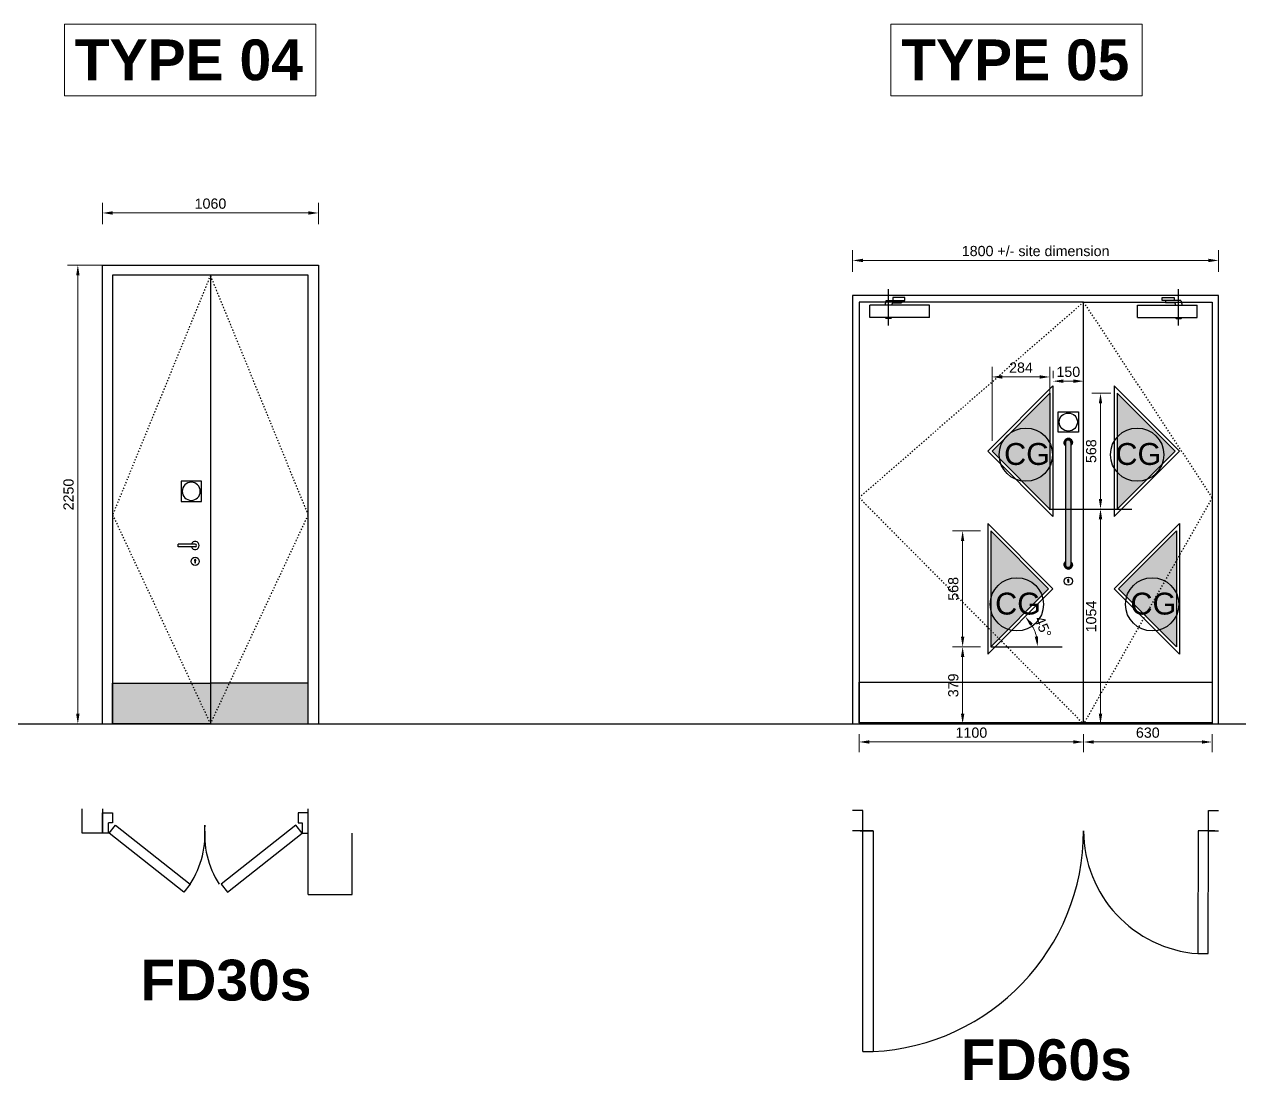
# Model space of a CAD drawing. Header units: inches. Extents: x -48459 to 205009, y 10398 to 54474.
# Drawn here: x 91586 to 97544, y 28821 to 34000 of the extents above; entities that cross this region are included whole.
import ezdxf

# ---------------------------------------------------------------- set-up
doc = ezdxf.new("R2010")
doc.units = ezdxf.units.IN
doc.header["$MEASUREMENT"] = 0
doc.linetypes.add('ACAD_ISO03W100', pattern=[30, 12, -18])
for name, color, linetype in [('AR- ROOM NAMES', 3, 'Continuous'), ('AR-DASHED', 8, 'Continuous'), ('AR-DOOR', 8, 'Continuous'), ('AR-DOOR-', 8, 'Continuous'), ('AR-DOOR-HATCH', 9, 'Continuous'), ('AR-ELEV-4', 8, 'Continuous'), ('AR-ELEV4', 8, 'Continuous'), ('AR-Hat', 8, 'Continuous'), ('AR-HATCH', 8, 'Continuous'), ('AR-TEXT-DOORS', 8, 'Continuous'), ('AR-WALL-EXT', 4, 'Continuous'), ('MS-DIM', 8, 'Continuous'), ('QSS ELEVATION 2', 2, 'Continuous'), ('QSS ELEVATION 4', 8, 'Continuous')]:
    doc.layers.add(name, color=color, linetype=linetype)
doc.layers.add('Non Plotted', color=255, linetype='Continuous', lineweight=5, plot=False)
doc.styles.add('Arial', font='arial.ttf')
doc.styles.add('MS_1.200_6.0mm', font='arial.ttf', dxfattribs={"height": 1200})
doc.styles.add('PS_5mm', font='arial.ttf', dxfattribs={"height": 5})
doc.dimstyles.new('MS_1.20_2.5mm', dxfattribs={"dimtxt": 50, "dimasz": 50, "dimexe": 50, "dimexo": 50, "dimgap": 20, "dimtad": 1, "dimtoh": 1, "dimdec": 0, "dimdsep": 46, "dimtxsty": 'Arial', "dimcen": 50, "dimclrd": 256, "dimclre": 256, "dimclrt": 4, "dimadec": 0, "dimazin": 0, "dimtfac": 1, "dimtdec": 0, "dimtix": 1, "dimtmove": 2, "dimatfit": 2, "dimfxl": 1, "dimlwd": 18, "dimlwe": 18, "dimarcsym": 0})

# ---------------------------------------------------------------- blocks, each defined once
blk = doc.blocks.new('A$C753787c0')
at = {"layer": 'AR-DOOR'}
for p in [(985.8, 1410), (1035.8, 1390)]:
    blk.add_line(p, (1035.8, 1410), dxfattribs=at)
for points in [[(985.8, 1410), (985.8, 1440), (1085.8, 1440), (1085.8, 1390), (1035.8, 1390)], [(985.8, 460.6), (985.8, 430.6), (1085.8, 430.6), (1085.8, 480.6), (1035.8, 480.6), (1035.8, 460.6), (985.8, 460.6)]]:
    blk.add_lwpolyline(points, dxfattribs=at)
for points in [[(985.8, 1406.7), (1025, 1375.7), (735.2, 1009.1), (696, 1040.1)], [(985.8, 460.6), (1025, 491.6), (735.2, 858.3), (696, 827.3)]]:
    blk.add_lwpolyline(points, close=True, dxfattribs=at)
at = {"layer": 'AR-HATCH'}
for centre, start, end in [((985.8, 1406.7), 237.78883, 274.78783), ((985.8, 470), 85.21217, 122.21117)]:
    blk.add_arc(centre, 470, start, end, dxfattribs=at)
at = {"layer": 'AR-WALL-EXT'}
for p, q in [((985.8, 1440), (985.8, 1540)), ((985.8, 1540), (1105.5, 1540)), ((1105.5, 1440), (985.8, 1440)), ((685.3, 430.6), (1105.5, 430.6)), ((685.3, 430.6), (685.3, 215.6)), ((685.3, 215.6), (985.4, 215.6))]:
    blk.add_line(p, q, dxfattribs=at)
blk = doc.blocks.new('*D230')
at = {"layer": 'Defpoints', "color": 0, "transparency": 16777216}
for p in [(92242.7, 32820), (91848.2, 30570), (91916.9, 30570)]:
    blk.add_point(p, dxfattribs=at)
at = {"layer": 'MS-DIM', "lineweight": 18, "transparency": 16777216}
for p, q in [((92192.7, 32820), (91798.2, 32820)), ((91848.2, 32770), (91848.2, 30620)), ((91866.9, 30570), (91798.2, 30570))]:
    blk.add_line(p, q, dxfattribs=at)
at = {"layer": 'MS-DIM', "transparency": 16777216}
for points in [[(91839.9, 32770), (91856.5, 32770), (91848.2, 32820)], [(91839.9, 30620), (91856.5, 30620), (91848.2, 30570)]]:
    blk.add_solid(points, dxfattribs=at)
at = {"layer": 'MS-DIM', "color": 4, "transparency": 16777216, "insert": (91802.7, 31695), "char_height": 50, "attachment_point": 5, "rotation": 90, "style": 'Arial'}
blk.add_mtext('2250', dxfattribs=at)
blk = doc.blocks.new('*D231')
at = {"layer": 'Defpoints', "color": 0, "transparency": 16777216}
for p in [(91968.6, 33075.2), (91968.6, 32970), (93028, 32970)]:
    blk.add_point(p, dxfattribs=at)
at = {"layer": 'MS-DIM', "lineweight": 18, "transparency": 16777216}
for p, q in [((91968.6, 33020), (91968.6, 33125.2)), ((92978, 33075.2), (92018.6, 33075.2)), ((93028, 33020), (93028, 33125.2))]:
    blk.add_line(p, q, dxfattribs=at)
at = {"layer": 'MS-DIM', "transparency": 16777216}
for points in [[(92018.6, 33083.6), (92018.6, 33066.9), (91968.6, 33075.2)], [(92978, 33083.6), (92978, 33066.9), (93028, 33075.2)]]:
    blk.add_solid(points, dxfattribs=at)
at = {"layer": 'MS-DIM', "color": 4, "transparency": 16777216, "insert": (92498.3, 33120.8), "char_height": 50, "width": 155.65, "attachment_point": 5, "style": 'Arial'}
blk.add_mtext('1060 ', dxfattribs=at)
blk = doc.blocks.new('A$C71843C44')
at = {"layer": 'AR-DOOR-HATCH'}
blk.add_lwpolyline([(0, 100), (100, 100), (100, 0), (0, 0)], close=True, dxfattribs=at)
blk.add_circle((50, 50), 44.4, dxfattribs=at)
blk = doc.blocks.new('*D329')
at = {"layer": 'Defpoints', "color": 0, "transparency": 16777216}
for p in [(96628.6, 32250.7), (96628.6, 32215.1), (96778.6, 32215.1)]:
    blk.add_point(p, dxfattribs=at)
at = {"layer": 'MS-DIM', "lineweight": 18, "transparency": 16777216}
for p, q in [((96628.6, 32265.1), (96628.6, 32300.7)), ((96778.6, 32265.1), (96778.6, 32300.7)), ((96728.6, 32250.7), (96678.6, 32250.7))]:
    blk.add_line(p, q, dxfattribs=at)
at = {"layer": 'MS-DIM', "transparency": 16777216}
for points in [[(96678.6, 32259), (96678.6, 32242.3), (96628.6, 32250.7)], [(96728.6, 32259), (96728.6, 32242.3), (96778.6, 32250.7)]]:
    blk.add_solid(points, dxfattribs=at)
at = {"layer": 'MS-DIM', "color": 4, "transparency": 16777216, "insert": (96703.6, 32296.2), "char_height": 50, "attachment_point": 5, "style": 'Arial'}
blk.add_mtext('150', dxfattribs=at)
blk = doc.blocks.new('*D330')
at = {"layer": 'Defpoints', "color": 0, "transparency": 16777216}
for p in [(95678.5, 30570), (96778.5, 30570), (96778.5, 30481.7)]:
    blk.add_point(p, dxfattribs=at)
at = {"layer": 'MS-DIM', "lineweight": 18, "transparency": 16777216}
for p, q in [((95678.5, 30520), (95678.5, 30431.7)), ((96778.5, 30520), (96778.5, 30431.7)), ((95728.5, 30481.7), (96728.5, 30481.7))]:
    blk.add_line(p, q, dxfattribs=at)
at = {"layer": 'MS-DIM', "transparency": 16777216}
for points in [[(95728.5, 30490), (95728.5, 30473.4), (95678.5, 30481.7)], [(96728.5, 30490), (96728.5, 30473.4), (96778.5, 30481.7)]]:
    blk.add_solid(points, dxfattribs=at)
at = {"layer": 'MS-DIM', "color": 4, "transparency": 16777216, "insert": (96228.5, 30527.2), "char_height": 50, "attachment_point": 5, "style": 'Arial'}
blk.add_mtext('1100', dxfattribs=at)
blk = doc.blocks.new('*D331')
at = {"layer": 'Defpoints', "color": 0, "transparency": 16777216}
for p in [(96778.5, 30570), (97408.3, 30570), (97408.3, 30481.7)]:
    blk.add_point(p, dxfattribs=at)
at = {"layer": 'MS-DIM', "lineweight": 18, "transparency": 16777216}
for p, q in [((96778.5, 30520), (96778.5, 30431.7)), ((97408.3, 30520), (97408.3, 30431.7)), ((96828.5, 30481.7), (97358.3, 30481.7))]:
    blk.add_line(p, q, dxfattribs=at)
at = {"layer": 'MS-DIM', "transparency": 16777216}
for points in [[(96828.5, 30490), (96828.5, 30473.4), (96778.5, 30481.7)], [(97358.3, 30490), (97358.3, 30473.4), (97408.3, 30481.7)]]:
    blk.add_solid(points, dxfattribs=at)
at = {"layer": 'MS-DIM', "color": 4, "transparency": 16777216, "insert": (97093.4, 30527.2), "char_height": 50, "attachment_point": 5, "style": 'Arial'}
blk.add_mtext('630', dxfattribs=at)
blk = doc.blocks.new('A$C10D97DF4')
at = {"layer": 'AR-DOOR-'}
for p, q in [((7.1, 620.4), (7.1, 19.9)), ((33.1, 620.4), (33.1, 19.9))]:
    blk.add_line(p, q, dxfattribs=at)
for centre, radius, start, end in [((20.1, 620.3), 20.1, 310.35003, 229.64997), ((20.1, 620.3), 13, 359.4908, 180.5092), ((20.1, 20.1), 20.1, 130.35003, 49.64997), ((20.1, 20.1), 13, 179.4908, 0.5092)]:
    blk.add_arc(centre, radius, start, end, dxfattribs=at)
blk = doc.blocks.new('*D332')
at = {"layer": 'Defpoints', "color": 0, "transparency": 16777216}
for p in [(95646.5, 32842.5), (95646.5, 32737.3), (97440.3, 32737.3)]:
    blk.add_point(p, dxfattribs=at)
at = {"layer": 'MS-DIM', "lineweight": 18, "transparency": 16777216}
for p, q in [((95646.5, 32787.3), (95646.5, 32892.5)), ((97440.3, 32787.3), (97440.3, 32892.5)), ((97390.3, 32842.5), (95696.5, 32842.5))]:
    blk.add_line(p, q, dxfattribs=at)
at = {"layer": 'MS-DIM', "transparency": 16777216}
for points in [[(95696.5, 32850.9), (95696.5, 32834.2), (95646.5, 32842.5)], [(97390.3, 32850.9), (97390.3, 32834.2), (97440.3, 32842.5)]]:
    blk.add_solid(points, dxfattribs=at)
at = {"layer": 'MS-DIM', "color": 4, "transparency": 16777216, "insert": (96543.4, 32888.4), "char_height": 50, "width": 767.119, "attachment_point": 5, "style": 'Arial'}
blk.add_mtext('1800 +/- site dimension', dxfattribs=at)
blk = doc.blocks.new('*D596')
at = {"layer": 'Defpoints', "color": 0, "transparency": 16777216}
for p in [(96185.6, 30948.7), (96323.5, 30948.7), (96323.5, 30570)]:
    blk.add_point(p, dxfattribs=at)
at = {"layer": 'MS-DIM', "lineweight": 18, "transparency": 16777216}
for p, q in [((96273.5, 30948.7), (96135.6, 30948.7)), ((96185.6, 30620), (96185.6, 30898.7)), ((96273.5, 30570), (96135.6, 30570))]:
    blk.add_line(p, q, dxfattribs=at)
at = {"layer": 'MS-DIM', "transparency": 16777216}
for points in [[(96177.3, 30898.7), (96193.9, 30898.7), (96185.6, 30948.7)], [(96177.3, 30620), (96193.9, 30620), (96185.6, 30570)]]:
    blk.add_solid(points, dxfattribs=at)
at = {"layer": 'MS-DIM', "color": 4, "transparency": 16777216, "insert": (96140.1, 30759.3), "char_height": 50, "attachment_point": 5, "rotation": 90, "style": 'Arial'}
blk.add_mtext('379', dxfattribs=at)
blk = doc.blocks.new('*D597')
at = {"layer": 'Defpoints', "color": 0, "transparency": 16777216}
for p in [(96185.6, 31516.3), (96323.5, 31516.3), (96323.5, 30948.7)]:
    blk.add_point(p, dxfattribs=at)
at = {"layer": 'MS-DIM', "lineweight": 18, "transparency": 16777216}
for p, q in [((96273.5, 31516.3), (96135.6, 31516.3)), ((96185.6, 30998.7), (96185.6, 31466.3)), ((96273.5, 30948.7), (96135.6, 30948.7))]:
    blk.add_line(p, q, dxfattribs=at)
at = {"layer": 'MS-DIM', "transparency": 16777216}
for points in [[(96177.3, 31466.3), (96193.9, 31466.3), (96185.6, 31516.3)], [(96177.3, 30998.7), (96193.9, 30998.7), (96185.6, 30948.7)]]:
    blk.add_solid(points, dxfattribs=at)
at = {"layer": 'MS-DIM', "color": 4, "transparency": 16777216, "insert": (96140.1, 31232.5), "char_height": 50, "attachment_point": 5, "rotation": 90, "style": 'Arial'}
blk.add_mtext('568', dxfattribs=at)
blk = doc.blocks.new('*D598')
at = {"layer": 'Defpoints', "color": 0, "transparency": 16777216}
for p in [(96769.4, 31623.7), (96861.4, 31623.7), (96769.4, 30570)]:
    blk.add_point(p, dxfattribs=at)
at = {"layer": 'MS-DIM', "lineweight": 18, "transparency": 16777216}
for p, q in [((96819.4, 31623.7), (96911.4, 31623.7)), ((96861.4, 30620), (96861.4, 31573.7)), ((96819.4, 30570), (96911.4, 30570))]:
    blk.add_line(p, q, dxfattribs=at)
at = {"layer": 'MS-DIM', "transparency": 16777216}
for points in [[(96853.1, 31573.7), (96869.8, 31573.7), (96861.4, 31623.7)], [(96853.1, 30620), (96869.8, 30620), (96861.4, 30570)]]:
    blk.add_solid(points, dxfattribs=at)
at = {"layer": 'MS-DIM', "color": 4, "transparency": 16777216, "insert": (96815.9, 31096.8), "char_height": 50, "attachment_point": 5, "rotation": 90, "style": 'Arial'}
blk.add_mtext('1054', dxfattribs=at)
blk = doc.blocks.new('*D599')
at = {"layer": 'Defpoints', "color": 0, "transparency": 16777216}
for p in [(96769.4, 32191.3), (96861.4, 32191.3), (96769.4, 31623.7)]:
    blk.add_point(p, dxfattribs=at)
at = {"layer": 'MS-DIM', "lineweight": 18, "transparency": 16777216}
for p, q in [((96819.4, 32191.3), (96911.4, 32191.3)), ((96861.4, 31673.7), (96861.4, 32141.3)), ((96819.4, 31623.7), (96911.4, 31623.7))]:
    blk.add_line(p, q, dxfattribs=at)
at = {"layer": 'MS-DIM', "transparency": 16777216}
for points in [[(96853.1, 32141.3), (96869.8, 32141.3), (96861.4, 32191.3)], [(96853.1, 31673.7), (96869.8, 31673.7), (96861.4, 31623.7)]]:
    blk.add_solid(points, dxfattribs=at)
at = {"layer": 'MS-DIM', "color": 4, "transparency": 16777216, "insert": (96815.9, 31907.5), "char_height": 50, "attachment_point": 5, "rotation": 90, "style": 'Arial'}
blk.add_mtext('568', dxfattribs=at)
blk = doc.blocks.new('*D600')
at = {"layer": 'Defpoints', "color": 0, "transparency": 16777216}
for p in [(96613.5, 32271.3), (96329.7, 31907.5), (96613.5, 31907.5)]:
    blk.add_point(p, dxfattribs=at)
at = {"layer": 'MS-DIM', "lineweight": 18, "transparency": 16777216}
for p, q in [((96329.7, 31957.5), (96329.7, 32321.3)), ((96613.5, 31957.5), (96613.5, 32321.3)), ((96379.7, 32271.3), (96563.5, 32271.3))]:
    blk.add_line(p, q, dxfattribs=at)
at = {"layer": 'MS-DIM', "transparency": 16777216}
for points in [[(96379.7, 32279.6), (96379.7, 32263), (96329.7, 32271.3)], [(96563.5, 32279.6), (96563.5, 32263), (96613.5, 32271.3)]]:
    blk.add_solid(points, dxfattribs=at)
at = {"layer": 'MS-DIM', "color": 4, "transparency": 16777216, "insert": (96471.6, 32316.8), "char_height": 50, "attachment_point": 5, "style": 'Arial'}
blk.add_mtext('284', dxfattribs=at)
blk = doc.blocks.new('*D601')
at = {"layer": 'Defpoints', "color": 0, "transparency": 16777216}
for p in [(96628.5, 31232.5), (96546.4, 31002.7), (96323.5, 30948.7), (96674, 30948.7), (96308.5, 30912.5)]:
    blk.add_point(p, dxfattribs=at)
at = {"layer": 'MS-DIM', "lineweight": 18, "transparency": 16777216}
blk.add_arc((96344.7, 30948.7), 208.8, 13.75526, 31.24474, dxfattribs=at)
at = {"layer": 'MS-DIM', "transparency": 16777216}
for points in [[(96516.7, 31051.8), (96529.8, 31062.1), (96492.4, 31096.3)], [(96555.8, 30999.3), (96539.2, 30997.3), (96553.5, 30948.7)]]:
    blk.add_solid(points, dxfattribs=at)
at = {"layer": 'MS-DIM', "color": 4, "transparency": 16777216, "insert": (96579.6, 31046), "char_height": 50, "attachment_point": 5, "rotation": 292.5, "style": 'Arial'}
blk.add_mtext('45°', dxfattribs=at)

msp = doc.modelspace()

# ---------------------------------------------------------------- hatches: boundary and pattern name
at = {"layer": 'AR-DOOR-HATCH'}
for color, points in [(254, [(96613.5, 32191.3), (96329.7, 31907.5), (96613.5, 31623.7)]), (254, [(96943.5, 31623.7), (97227.3, 31907.5), (96943.5, 32191.3)]), (252, [(96716.5, 31934.8), (96716.5, 31950, 1), (96690.5, 31950.2), (96690.5, 31934.8, -2.721582)]), (252, [(96690.5, 31349.7, 1), (96716.5, 31350), (96716.5, 31950.2, 1), (96690.5, 31950)]), (254, [(96323.5, 31516.3), (96607.3, 31232.5), (96323.5, 30948.7)]), (254, [(97233.5, 31516.3), (96949.7, 31232.5), (97233.5, 30948.7)]), (252, [(96716.5, 31349.7), (96716.5, 31365.2, -2.721582), (96690.5, 31365.2), (96690.5, 31350, 1)]), (252, [(92018.6, 30770), (92498.3, 30770), (92498.3, 30570), (92018.6, 30570)]), (252, [(92978, 30770), (92498.3, 30770), (92498.3, 30570), (92978, 30570)])]:
    msp.add_hatch(color=color, dxfattribs=at).paths.add_polyline_path(points)

# ---------------------------------------------------------------- linework, layer by layer
at = {"layer": 'AR- ROOM NAMES', "linetype": 'Continuous', "ltscale": 10}
msp.add_line((74225.7, 30570), (101931.4, 30570), dxfattribs=at)
at = {"layer": 'AR-DASHED', "linetype": 'ACAD_ISO03W100', "ltscale": 0.5}
for points in [[(92498.3, 32770), (92018.6, 31595), (92498.3, 30570), (92978, 31595), (92498.3, 32770)], [(96778.5, 32638), (95678.5, 31679), (96778.5, 30570)], [(96778.5, 32638), (97408.3, 31679), (96778.5, 30570)]]:
    msp.add_lwpolyline(points, dxfattribs=at)
at = {"layer": 'AR-DOOR'}
for p, q in [((95696.5, 30146.5), (95646.5, 30146.5)), ((95696.5, 30046.5), (95696.5, 30146.5)), ((97390.3, 30146.5), (97440.3, 30146.5)), ((97390.3, 30046.5), (97390.3, 30146.5)), ((95696.5, 30046.5), (95646.5, 30046.5)), ((95683.8, 30046.5), (95746.5, 30046.5)), ((95746.5, 30046.5), (95683.8, 30046.5)), ((95696.5, 28964.5), (95696.5, 30046.5)), ((95733.8, 30046.5), (95746.5, 30046.5)), ((95746.5, 30046.5), (95746.5, 28964.5)), ((97340.3, 30046.5), (97338.9, 29444.2)), ((97421.4, 30046.5), (97340.3, 30046.5)), ((97388.9, 29444.2), (97390.3, 30046.5)), ((97390.3, 30046.5), (97440.3, 30046.5)), ((97338.9, 29444.2), (97388.9, 29444.2)), ((95696.5, 28964.5), (95746.5, 28964.5))]:
    msp.add_line(p, q, dxfattribs=at)
at = {"layer": 'AR-DOOR-'}
for p, q in [((95822, 32524.1), (95822, 32701.2)), ((97244.2, 32524.1), (97244.2, 32701.2)), ((95730.5, 32563), (95730.5, 32623)), ((96023.5, 32623), (95730.5, 32623)), ((95811.1, 32645.9), (95803.6, 32623)), ((95811.1, 32645.9), (95902, 32645.9)), ((95841, 32634.2), (95837.4, 32623)), ((95841, 32634.2), (95885.4, 32634.2)), ((95885.4, 32645.9), (95885.4, 32634.2)), ((96023.5, 32563), (96023.5, 32623)), ((97042.7, 32563), (97042.7, 32623)), ((97042.7, 32623), (97335.7, 32623)), ((97255.2, 32645.9), (97164.2, 32645.9)), ((97180.9, 32645.9), (97180.9, 32634.2)), ((97225.2, 32634.2), (97180.9, 32634.2)), ((97225.2, 32634.2), (97228.9, 32623)), ((97255.2, 32645.9), (97262.6, 32623)), ((97335.7, 32563), (97335.7, 32623)), ((96023.5, 32563), (95730.5, 32563)), ((95810, 32558), (95805.2, 32563)), ((95834, 32558), (95810, 32558)), ((95834, 32558), (95838.8, 32563)), ((97042.7, 32563), (97335.7, 32563)), ((97232.2, 32558), (97227.4, 32563)), ((97232.2, 32558), (97256.2, 32558)), ((97256.2, 32558), (97261, 32563)), ((96690.5, 31950.2), (96690.5, 31349.7)), ((96716.5, 31950.2), (96716.5, 31349.7))]:
    msp.add_line(p, q, dxfattribs=at)
at = {"layer": 'AR-DOOR-', "color": 4}
for points in [[(91968.6, 30570), (91968.6, 32820), (93028, 32820), (93028, 30570)], [(92978, 30570), (92978, 32770), (92978, 32770), (92018.6, 32770), (92018.6, 32770), (92018.6, 30570)]]:
    msp.add_lwpolyline(points, dxfattribs=at)
at = {"layer": 'AR-DOOR-'}
for points in [[(95902, 32645.9), (95902, 32660.5), (95844, 32660.5), (95844, 32645.9)], [(97164.2, 32645.9), (97164.2, 32660.5), (97222.2, 32660.5), (97222.2, 32645.9)]]:
    msp.add_lwpolyline(points, dxfattribs=at)
for centre, start, end in [((96703.5, 31950.1), 310.35003, 229.64997), ((96703.5, 31349.8), 130.35003, 49.64997)]:
    msp.add_arc(centre, 20.1, start, end, dxfattribs=at)
at = {"layer": 'AR-DOOR-HATCH', "color": 252}
msp.add_line((96716.5, 31950.2), (96716.5, 31349.7), dxfattribs=at)
at = {"layer": 'AR-DOOR-HATCH'}
for points in [[(92018.6, 30770), (92498.3, 30770), (92498.3, 30570), (92018.6, 30570)], [(92978, 30770), (92498.3, 30770), (92498.3, 30570), (92978, 30570)], [(95678.5, 30775), (97408.3, 30775), (97408.3, 30575), (95678.5, 30575)]]:
    msp.add_lwpolyline(points, close=True, dxfattribs=at)
at = {"layer": 'AR-DOOR-HATCH', "color": 252}
for centre, start, end in [((96703.5, 31950.1), 359.4908, 180.5092), ((96703.5, 31349.8), 179.4908, 0.5092)]:
    msp.add_arc(centre, 13, start, end, dxfattribs=at)
at = {"layer": 'AR-ELEV-4'}
for p, q in [((92423.3, 31452), (92340.3, 31452)), ((92340.3, 31438), (92340.3, 31452)), ((92423.3, 31438), (92340.3, 31438))]:
    msp.add_line(p, q, dxfattribs=at)
for radius, start, end in [(20, 200.48732, 159.51268), (7, 270, 90)]:
    msp.add_arc((92423.3, 31445), radius, start, end, dxfattribs=at)
at = {"layer": 'AR-Hat'}
msp.add_line((92498.3, 32770), (92498.3, 30570), dxfattribs=at)
for centre, radius, start, end in [((95694.4, 30047.3), 1084.1, 272.75407, 359.95573), ((97383.5, 30047.5), 605, 180.09824, 265.76971)]:
    msp.add_arc(centre, radius, start, end, dxfattribs=at)
at = {"layer": 'AR-TEXT-DOORS'}
for centre in [(96495.5, 31890.3), (97041.2, 31890.3), (96451.4, 31156.7), (97114.7, 31156.7)]:
    msp.add_circle(centre, 130.5, dxfattribs=at)
at = {"layer": 'MS-DIM'}
for p, q in [((96610, 31623.7), (97014.9, 31623.7)), ((96323.5, 30948.7), (96674, 30948.7))]:
    msp.add_line(p, q, dxfattribs=at)
at = {"layer": 'Non Plotted'}
for points in [[(91782, 34000.2), (93014.3, 34000.2), (93014.3, 33649.3), (91782, 33649.3)], [(95833.4, 34000.2), (97065.8, 34000.2), (97065.8, 33649.3), (95833.4, 33649.3)]]:
    msp.add_lwpolyline(points, close=True, dxfattribs=at)
at = {"layer": 'QSS ELEVATION 2', "color": 4}
msp.add_lwpolyline([(97440.3, 30570), (97440.3, 32670), (95646.5, 32670), (95646.5, 30570)], dxfattribs=at)
at = {"layer": 'QSS ELEVATION 4'}
for p, q in [((92422.2, 31369.7), (92422.2, 31360.8)), ((92422.2, 31360.8), (92424.5, 31360.8)), ((92424.5, 31360.8), (92424.5, 31369.7)), ((96702.4, 31263.5), (96702.4, 31272.4)), ((96704.7, 31263.5), (96702.4, 31263.5)), ((96704.7, 31272.4), (96704.7, 31263.5))]:
    msp.add_line(p, q, dxfattribs=at)
for points in [[(96778.5, 30570), (96778.5, 32638), (95678.5, 32638), (95678.5, 30570)], [(96778.5, 32638), (97408.3, 32638), (97408.3, 30570)]]:
    msp.add_lwpolyline(points, dxfattribs=at)
for points in [[(96628.5, 31587.5), (96308.5, 31907.5), (96628.5, 32227.5)], [(96613.5, 31623.7), (96329.7, 31907.5), (96613.5, 32191.3)], [(96928.5, 31587.5), (97248.5, 31907.5), (96928.5, 32227.5)], [(96943.5, 31623.7), (97227.3, 31907.5), (96943.5, 32191.3)], [(96308.5, 30912.5), (96628.5, 31232.5), (96308.5, 31552.5)], [(97248.5, 30912.5), (96928.5, 31232.5), (97248.5, 31552.5)], [(96323.5, 30948.7), (96607.3, 31232.5), (96323.5, 31516.3)], [(97233.5, 30948.7), (96949.7, 31232.5), (97233.5, 31516.3)]]:
    msp.add_lwpolyline(points, close=True, dxfattribs=at)
for centre in [(92423.3, 31367.2), (96703.5, 31270)]:
    msp.add_circle(centre, 20, dxfattribs=at)
for centre in [(92423.3, 31373), (96703.5, 31275.8)]:
    msp.add_arc(centre, 3.5, 289.22942, 250.77058, dxfattribs=at)

# ---------------------------------------------------------------- block references
at = {"xscale": -1}
msp.add_blockref('A$C71843C44', (92453.9, 31660.8), dxfattribs=at)
at = {"layer": 'AR-DOOR-HATCH', "xscale": -1}
msp.add_blockref('A$C10D97DF4', (96723.6, 31329.8), dxfattribs=at)
at = {"layer": 'AR-ELEV4'}
msp.add_blockref('A$C71843C44', (96653.5, 32000.2), dxfattribs=at)
at = {"layer": 'AR-Hat', "rotation": 90}
msp.add_blockref('A$C753787c0', (93408.6, 29049.2), dxfattribs=at)

# ---------------------------------------------------------------- texts
at = {"layer": 'AR-TEXT-DOORS', "char_height": 107.35, "width": 502.397, "attachment_point": 1, "style": 'MS_1.200_6.0mm'}
for insert in [(96388.9, 31947.4), (96934.7, 31947.4), (96344.9, 31213.8), (97008.1, 31213.8)]:
    msp.add_mtext('CG', dxfattribs=dict(at, insert=insert))
at = {"layer": 'Non Plotted', "char_height": 200, "width": 1253.767, "attachment_point": 1, "style": 'PS_5mm'}
for s, insert in [('{\\fArial|b1|i0|c0|p34;TYPE 04}', (91833.4, 33925.9)), ('{\\fArial|b1|i0|c0|p34;TYPE 05}', (95884.8, 33925.9))]:
    msp.add_mtext(s, dxfattribs=dict(at, insert=insert))
at = {"layer": 'Non Plotted', "color": 10, "char_height": 200, "width": 1253.767, "attachment_point": 1, "style": 'PS_5mm'}
for s, insert in [('{\\fArial|b1|i0|c0|p34;FD30s}', (92154.8, 29414.6)), ('{\\fArial|b1|i0|c0|p34;FD60s}', (96176.2, 29024))]:
    msp.add_mtext(s, dxfattribs=dict(at, insert=insert))

# ---------------------------------------------------------------- dimensions: what is measured, and where the dimension line sits
at = {"layer": 'MS-DIM'}
for base, p1, p2, text, picture, middle in [((91968.6, 33075.2), (93028, 32970), (91968.6, 32970), '1060 ', '*D231', (92498.3, 33120.8)), ((95646.5, 32842.5), (97440.3, 32737.3), (95646.5, 32737.3), '1800 +/- site dimension', '*D332', (96543.4, 32888.4))]:
    dim = msp.add_linear_dim(base=base, p1=p1, p2=p2, angle=180, text=text, dimstyle='MS_1.20_2.5mm', dxfattribs=at)
    dim.commit()
    dim.dimension.update_dxf_attribs({"geometry": picture, "text_midpoint": middle})
for base, p1, p2, angle, picture, middle in [((91848.2, 30570), (92242.7, 32820), (91916.9, 30570), 90, '*D230', (91802.7, 31695)), ((96613.5, 32271.3), (96329.7, 31907.5), (96613.5, 31907.5), 180, '*D600', (96471.6, 32316.8)), ((96628.6, 32250.7), (96778.6, 32215.1), (96628.6, 32215.1), 180, '*D329', (96703.6, 32296.2)), ((96861.4, 32191.3), (96769.4, 31623.7), (96769.4, 32191.3), 90, '*D599', (96815.9, 31907.5)), ((96861.4, 31623.7), (96769.4, 30570), (96769.4, 31623.7), 90, '*D598', (96815.9, 31096.8)), ((96185.6, 31516.3), (96323.5, 30948.7), (96323.5, 31516.3), 90, '*D597', (96140.1, 31232.5)), ((96185.6, 30948.7), (96323.5, 30570), (96323.5, 30948.7), 90, '*D596', (96140.1, 30759.3)), ((96778.5, 30481.7), (95678.5, 30570), (96778.5, 30570), 180, '*D330', (96228.5, 30527.2)), ((97408.3, 30481.7), (96778.5, 30570), (97408.3, 30570), 180, '*D331', (97093.4, 30527.2))]:
    dim = msp.add_linear_dim(base=base, p1=p1, p2=p2, angle=angle, dimstyle='MS_1.20_2.5mm', dxfattribs=at)
    dim.commit()
    dim.dimension.update_dxf_attribs({"geometry": picture, "text_midpoint": middle})
dim = msp.add_angular_dim_2l(base=(96546.4, 31002.7), line1=((96323.5, 30948.7), (96674, 30948.7)), line2=((96308.5, 30912.5), (96628.5, 31232.5)), dimstyle='MS_1.20_2.5mm', dxfattribs=at)
dim.commit()
dim.dimension.update_dxf_attribs({"geometry": '*D601', "text_midpoint": (96579.6, 31046)})

doc.saveas('drawing.dxf')
